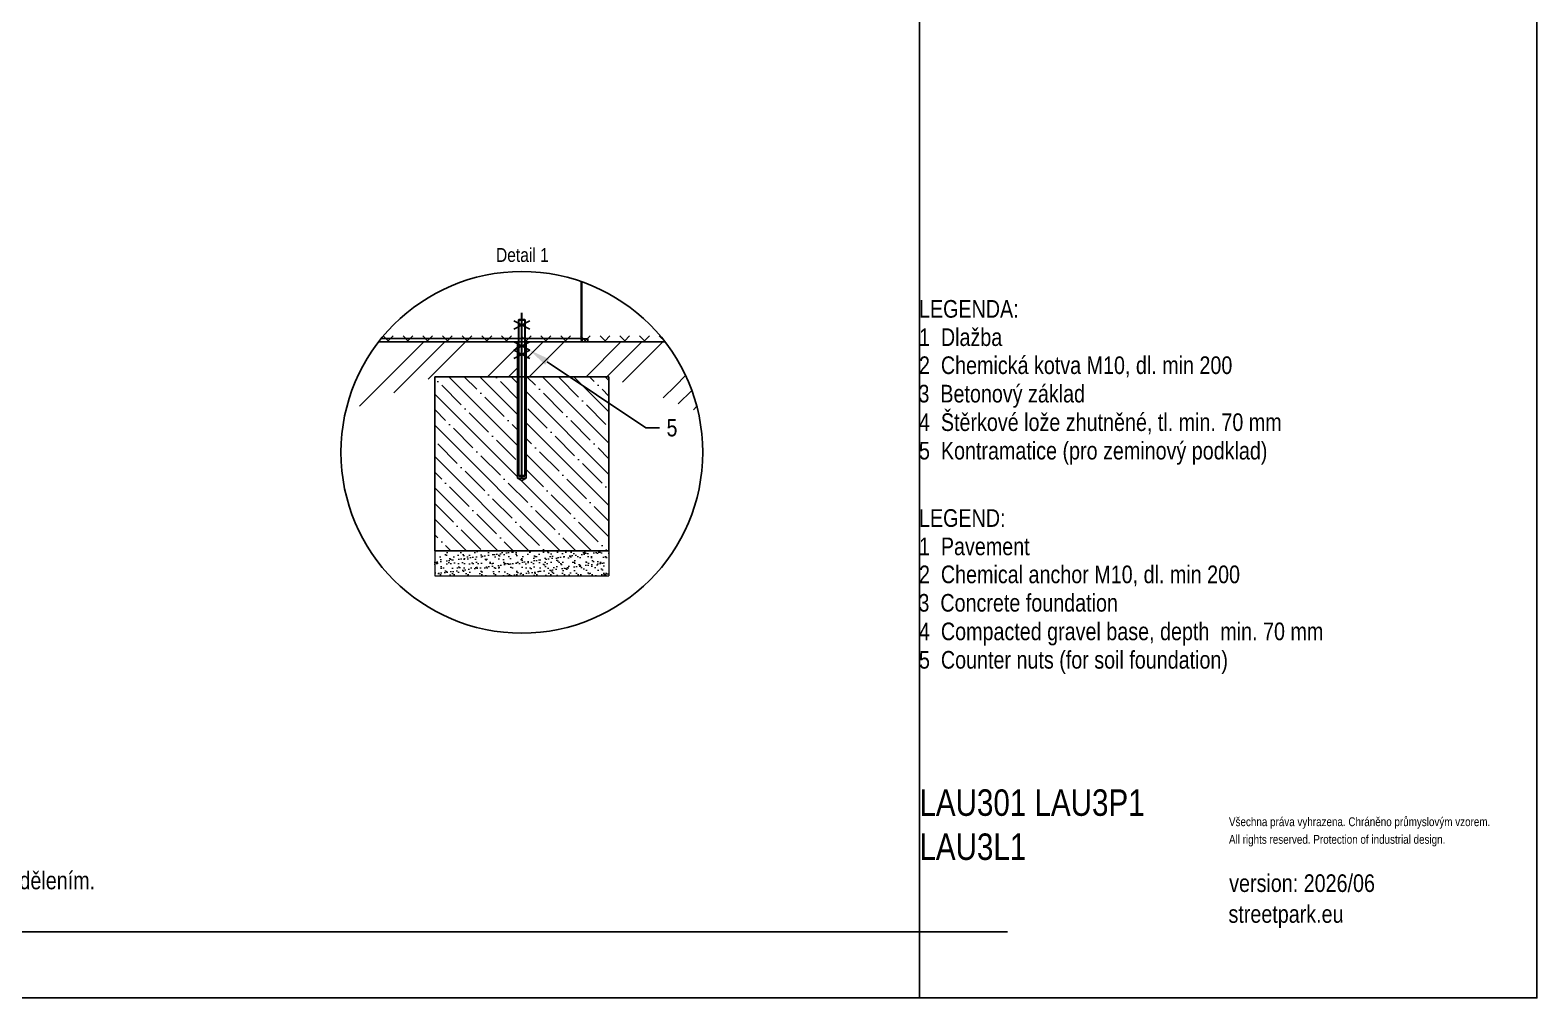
# Model space of a CAD drawing. Header units: millimetres. Extents: x 11758 to 17968, y 3782 to 8272.
# Drawn here: x 14552 to 17968, y 3782 to 5977 of the extents above; entities that cross this region are included whole.
import ezdxf
from ezdxf import colors
from ezdxf.entities.mleader import LeaderData, LeaderLine
from ezdxf.lldxf.tags import DXFTag
from ezdxf.math import Vec2, Vec3

# ---------------------------------------------------------------- set-up
doc = ezdxf.new("R2010")
doc.units = ezdxf.units.MM
doc.header["$LTSCALE"] = 0.1
doc.linetypes.add('DashDot', pattern=[15, 9, -3, 0, -3])
doc.layers.add('Nekreslit', color=6, linetype='Continuous', plot=False)
doc.layers.add('SRAFY', color=251, linetype='Continuous', lineweight=13)
doc.styles.add('SEACAD_Arial', font='arial.ttf', dxfattribs={"width": 0.8})
tags = doc.linetypes.add('HIDDEN2', pattern=[4.7625, 3.175, -1.5875]).pattern_tags.tags
tags[6:7] = [DXFTag(74, 4), DXFTag(75, 0), DXFTag(340, '0'), DXFTag(46, 0.0), DXFTag(50, 0.0), DXFTag(44, 0.0), DXFTag(45, 0.0)]
tags[4:5] = [DXFTag(74, 4), DXFTag(75, 0), DXFTag(340, '0'), DXFTag(46, 0.0), DXFTag(50, 0.0), DXFTag(44, 0.0), DXFTag(45, 0.0)]

msp = doc.modelspace()

# ---------------------------------------------------------------- hatches: boundary and pattern name
at = {"layer": 'SRAFY'}
h = msp.add_hatch(dxfattribs=at)
h.set_pattern_fill('GOST_GROUND', color=256, scale=15.799973)
h.set_pattern_definition([(45, (9758.33, 1818.05), (223.4454, -1e-14), [316]), (45, (9805.73, 1818.05), (223.4454, -1e-14), [316]), (45, (9853.13, 1818.05), (223.4454, -1e-14), [316])])
edge = h.paths.add_edge_path()
edge.add_line((15658.8, 5269.7), (15641.4, 5269.7))
edge.add_line((15641.4, 5269.7), (15342.1, 5269.7))
edge.add_arc((15666.7, 5019.1), 410.1, 142.3369, 166.9875)
edge.add_line((15267.2, 5111.5), (15469.2, 5190.7))
edge.add_line((15469.2, 5190.7), (15658.8, 5190.7))
edge.add_line((15658.8, 5190.7), (15658.8, 5269.7))
edge = h.paths.add_edge_path()
edge.add_line((15991.4, 5269.7), (15692, 5269.7))
edge.add_line((15692, 5269.7), (15674.6, 5269.7))
edge.add_line((15674.6, 5269.7), (15674.6, 5190.7))
edge.add_line((15674.6, 5190.7), (15864.2, 5190.7))
edge.add_line((15864.2, 5190.7), (16066.3, 5111.5))
edge.add_arc((15666.7, 5019.1), 410.1, 13.0125, 37.6631)
h = msp.add_hatch(dxfattribs=at)
h.set_pattern_fill('TERACO', color=256, scale=15.799973)
h.set_pattern_definition([(45, (9151.93, 1071.098), (-22.34454, 22.34454), [15.79997, -15.79997]), (135, (9196.618, 1071.098), (-22.34454, -22.34454), [15.79997, -15.79997])])
h.paths.add_polyline_path([(15349.3, 5269.7), (15349.3, 5287.9), (15984.1, 5287.9), (15984.1, 5269.7)])
h = msp.add_hatch(dxfattribs=at)
h.set_pattern_fill('ANSI35', color=256, scale=7.899987, angle=90)
h.set_pattern_definition([(135, (6226.71, 1623.876), (-35.47195, -35.47195), []), (135, (6226.71, 1659.35), (-35.47195, -35.47195), [62.70614, -12.54123, 0, -12.54123])])
h.paths.add_polyline_path([(15657.2, 5190.7), (15469.2, 5190.7), (15469.2, 4795.8), (15864.2, 4795.8), (15864.2, 5190.7), (15676.2, 5190.7), (15676.2, 4960.6), (15666.7, 4955.1), (15657.2, 4960.6)])
h = msp.add_hatch(dxfattribs=at)
h.set_pattern_fill('AR-SAND', color=256, scale=0.394999)
h.set_pattern_definition([(37.5, (11124.68, 638.826), (-0.63201, 19.33179), [0, -15.250134, 0, -17.05607, 0, -16.303597]), (7.5, (11124.68, 638.826), (17.75614, 28.31454), [0, -8.227046, 0, -13.745187, 0, -5.267316]), (327.5, (11112.339, 638.826), (31.244146, 0.05677), [0, -5.01649, 0, -18.05937, 0, -23.57751]), (317.5, (11112.34, 638.826), (30.16043, 8.80569), [0, -2.508246, 0, -11.83892, 0, -13.544527])])
h.paths.add_polyline_path([(15864.2, 4739), (15864.2, 4794.3), (15469.2, 4794.3), (15469.2, 4739)])

# ---------------------------------------------------------------- linework, layer by layer
for p, q in [((15801.4, 5406.5), (15801.4, 5277.2)), ((15803.1, 5405.9), (15803.1, 5277.2)), ((15648.9, 5317.1), (15684.5, 5298.1)), ((15648.9, 5298.1), (15684.5, 5317.1)), ((15658.8, 5318.7), (15658.8, 4966.6)), ((15660.1, 5320), (15673.4, 5320)), ((15674.6, 4966.6), (15674.6, 5318.7)), ((15641.5, 5269.7), (15342.1, 5269.7)), ((15342.1, 5269.7), (15803.3, 5269.7)), ((15348, 5277.2), (15801.4, 5277.2)), ((15641.5, 5269.7), (15991.4, 5269.7)), ((15648.9, 5269.7), (15684.5, 5250.7)), ((15648.9, 5250.7), (15684.5, 5269.7)), ((15655.7, 5269.7), (15677.8, 5269.7)), ((15692, 5269.7), (15991.4, 5269.7)), ((15803.1, 5277.2), (15801.4, 5277.2)), ((15803.3, 5276.2), (15803.3, 5269.7)), ((15816.1, 5276.2), (15803.3, 5276.2)), ((15816.1, 5269.7), (15803.3, 5269.7)), ((15816.1, 5269.7), (15816.1, 5276.2)), ((15816.4, 5269.7), (15816.4, 5276.2)), ((15648.9, 5250.7), (15684.5, 5231.8)), ((15648.9, 5231.8), (15684.5, 5250.7)), ((15469.2, 5111.5), (15469.2, 5190.4)), ((15657.2, 4960.6), (15666.7, 4955.1)), ((15676.2, 4960.6), (15666.7, 4955.1))]:
    msp.add_line(p, q)
at = {"linetype": 'DashDot', "lineweight": 30}
msp.add_line((15666.7, 4961.8), (15666.7, 5335.8), dxfattribs=at)
at = {"linetype": 'HIDDEN2'}
for p, q in [((15660.1, 5320), (15658.8, 5318.7)), ((15674.6, 5318.7), (15658.8, 5318.7)), ((15674.6, 5318.7), (15673.4, 5320)), ((15657.2, 5269.7), (15657.2, 5111.5)), ((15658.8, 5269.7), (15658.8, 5269.7)), ((15674.6, 5269.7), (15674.6, 5269.7)), ((15676.2, 5111.5), (15676.2, 5269.7)), ((15657.2, 5111.5), (15657.2, 4960.6)), ((15676.2, 4960.6), (15676.2, 5111.5)), ((15657.2, 4960.6), (15676.2, 4960.6)), ((15658.8, 4966.6), (15674.6, 4966.6)), ((15658.8, 4966.6), (15660.1, 4965.3)), ((15666.7, 4965.3), (15660.1, 4965.3)), ((15673.4, 4965.3), (15666.7, 4965.3)), ((15673.4, 4965.3), (15674.6, 4966.6))]:
    msp.add_line(p, q, dxfattribs=at)
at = {"lineweight": 15}
for p, q in [((15660.1, 5320), (15660.1, 4965.3)), ((15673.4, 4965.3), (15673.4, 5320)), ((15757.2, 5269.7), (15638.3, 5269.7)), ((15785.2, 5269.7), (15706.2, 5269.7))]:
    msp.add_line(p, q, dxfattribs=at)
at = {"linetype": 'Continuous'}
for p, q in [((15469.2, 4795.8), (15469.2, 5190.7)), ((15469.2, 5190.7), (15864.2, 5190.7)), ((15864.2, 5190.7), (15864.2, 4795.8)), ((15864.2, 5015.9), (15864.2, 5110.7)), ((15864.2, 4819.7), (15864.2, 5110.7)), ((15469.2, 4795.8), (15864.2, 4795.8))]:
    msp.add_line(p, q, dxfattribs=at)
at = {"flags": 128}
msp.add_lwpolyline([(15801.4, 5277.2), (15801.4, 5275.8), (15801.5, 5274.3), (15801.7, 5273), (15802, 5271.9), (15802.2, 5271), (15802.6, 5270.3), (15802.9, 5269.8), (15803.3, 5269.7)], dxfattribs=at)
at = {"linetype": 'Continuous'}
msp.add_circle((15666.7, 5019.1), 410.1, dxfattribs=at)
msp.add_arc((15804.3, 5277), 1.27, 168.6309, 220.3907)
at = {"layer": 'Nekreslit'}
msp.add_line((11957.9, 3932), (16767.7, 3931.6), dxfattribs=at)
for points in [[(11758.3, 3781.7), (17968.3, 3781.7), (17968.3, 8271.7), (11758.3, 8271.7)], [(11957.9, 3781.7), (16568.2, 3781.7), (16568.2, 7771.7), (11957.9, 7771.7)]]:
    msp.add_lwpolyline(points, close=True, dxfattribs=at)
at = {"layer": 'SRAFY'}
for p, q in [((15469.2, 4795.8), (15469.2, 4739)), ((15864.2, 4795.8), (15864.2, 4739)), ((15469.2, 4739), (15864.2, 4739))]:
    msp.add_line(p, q, dxfattribs=at)

# ---------------------------------------------------------------- texts
at = {"style": 'SEACAD_Arial', "width": 0.8}
for s, height, p in [('LEGENDA:', 40, (16567.2, 5324.5)), ('1  Dlažba', 40, (16567.2, 5260.3)), ('2  Chemická kotva M10, dl. min 200', 40, (16567.2, 5196.7)), ('3  Betonový základ', 40, (16566, 5132.2)), ('4  Štěrkové lože zhutněné, tl. min. 70 mm', 40, (16567.2, 5067.5)), ('5  Kontramatice (pro zeminový podklad)', 40, (16567.2, 5002.9)), ('LEGEND:', 40, (16567.2, 4850.1)), ('1  Pavement', 40, (16567.2, 4785.8)), ('2  Chemical anchor M10, dl. min 200', 40, (16567.2, 4722.3)), ('3  Concrete foundation', 40, (16566, 4657.8)), ('4  Compacted gravel base, depth  min. 70 mm', 40, (16567.2, 4593)), ('5  Counter nuts (for soil foundation)', 40, (16567.2, 4528.5)), ('Všechna práva vyhrazena. Chráněno průmyslovým vzorem.', 20, (17270.1, 4171.2)), ('All rights reserved. Protection of industrial design.', 20, (17270.1, 4131.2)), ('Rozměry výrobků, základů a kotvení jsou pouze orientační. Přesné rozměry obdržíte při zpracování nabídky naším obchodním oddělením.', 39.9982, (11963.7, 4028)), ('version: 2026/06', 40, (17270.6, 4021.9)), ('streetpark.eu', 40, (17269, 3952))]:
    msp.add_text(s, height=height, dxfattribs=at).set_placement(p)
at = {"attachment_point": 1, "style": 'SEACAD_Arial'}
for s, width, gutter_width, insert, char_height in [('Detail 1', 178.635, 158, (15608.1, 5482.5), 31.6), ('LAU301 LAU3P1\\PLAU3L1', 690.809, 200, (16568.2, 4254.6), 60)]:
    msp.add_mtext_dynamic_manual_height_columns(s, width=width, gutter_width=gutter_width, heights=[0], dxfattribs=dict(at, insert=insert, char_height=char_height))

# ---------------------------------------------------------------- leaders
ml = msp.add_multileader_mtext('Standard')
ml.set_content('5', color=256, style='SEACAD_Arial')
ml.set_leader_properties()
ml.build(insert=Vec2(0, 0))
ml.multileader.update_dxf_attribs({"dogleg_length": 2, "arrow_head_size": 47.4, "scale": 20})
ctx = ml.context
ctx.base_point, ctx.scale, ctx.char_height, ctx.arrow_head_size, ctx.landing_gap_size, ctx.plane_origin = Vec3(15979.1, 5074.7), 20, 39.5, 47.4, 15.8, Vec3(15575.6, 5183.6)
notes = []
notes.append((ctx, [(0, (1, 1, 0), (15947.5, 5074.7), (1, 0), 31.6, [(0, [(15684.5, 5250.7)], 0, [])])]))
ctx.mtext.insert, ctx.mtext.flow_direction = Vec3(15994.9, 5094.8), 5
for ctx, leaders in notes:
    for number, flags, end, landing, length, lines in leaders:
        leader = LeaderData()
        leader.index, (leader.has_last_leader_line, leader.has_dogleg_vector, leader.attachment_direction) = number, flags
        leader.last_leader_point, leader.dogleg_vector, leader.dogleg_length = Vec3(end), Vec3(landing), length
        for number, points, colour, breaks in lines:
            line = LeaderLine()
            line.index, line.vertices, line.color, line.breaks = number, Vec3.list(points), colors.encode_raw_color(colour), breaks
            leader.lines.append(line)
        ctx.leaders.append(leader)

doc.saveas('drawing.dxf')
